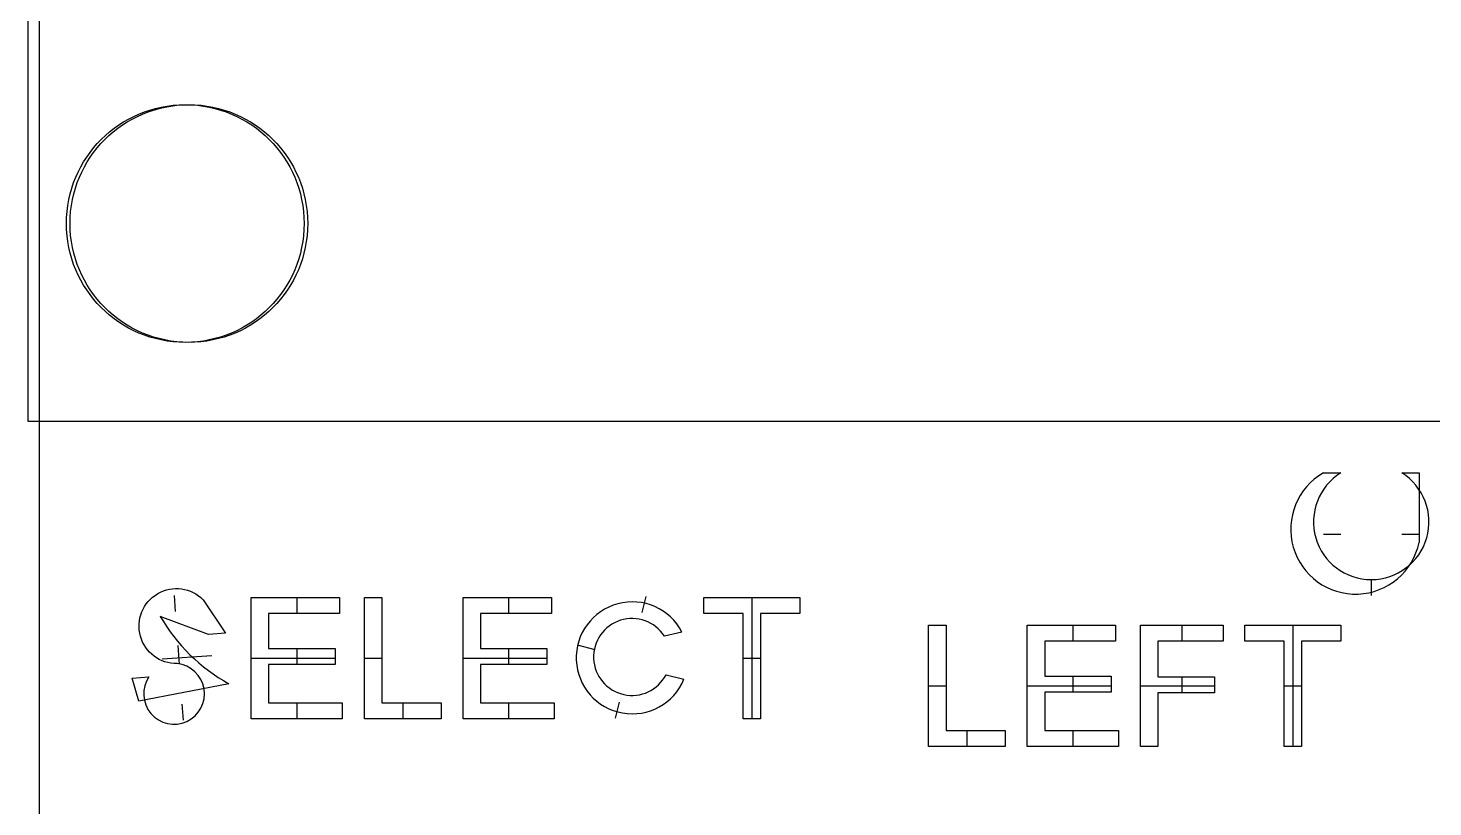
# Model space of a CAD drawing. Extents: x -0.02 to 3.17, y 0 to 2.28.
# Drawn here: x -0.019 to 0.672, y 0.388 to 0.772 of the extents above; entities that cross this region are included whole.
import ezdxf

# ---------------------------------------------------------------- set-up
doc = ezdxf.new("R2010")
doc.units = 0
doc.header["$LTSCALE"] = 0.03937
for name, color, linetype in [('LCDKEYPAD_SHIELD$1602', 3, 'CONTINUOUS'), ('LCDKEYPAD_SHIELD$BOARD', 178, 'CONTINUOUS'), ('LCDKEYPAD_SHIELD$NOTES', 7, 'CONTINUOUS')]:
    doc.layers.add(name, color=color, linetype=linetype)

msp = doc.modelspace()

# ---------------------------------------------------------------- linework, layer by layer
at = {"layer": 'LCDKEYPAD_SHIELD$1602'}
for p, q in [((-0.01913, 0.57784, 0.16356), (-0.01913, 1.99517, 0.16356)), ((-0.01913, 0.57784, 0.10057), (-0.01913, 1.99517, 0.10057)), ((0.11674, 0.67534, 0.10057), (0.11674, 0.67534, 0.16356)), ((-0.01913, 0.57784, 0.16356), (-0.01913, 0.57784, 0.10057)), ((3.15016, 0.57784, 0.16356), (-0.01913, 0.57784, 0.16356)), ((3.15016, 0.57784, 0.10057), (-0.01913, 0.57784, 0.10057))]:
    msp.add_line(p, q, dxfattribs=at)
for centre in [(0.05824, 0.67534, 0.16356), (0.05824, 0.67534, 0.10057)]:
    msp.add_circle(centre, 0.0585, dxfattribs=at)
at = {"layer": 'LCDKEYPAD_SHIELD$BOARD'}
for p, q in [((-0.01348, 0), (-0.01348, 2.278)), ((-0.01348, 0, -0.06), (-0.01348, 2.278, -0.06)), ((0.11852, 0.67534), (0.11852, 0.67534, -0.06))]:
    msp.add_line(p, q, dxfattribs=at)
for centre in [(0.06002, 0.67534), (0.06002, 0.67534, -0.06)]:
    msp.add_circle(centre, 0.0585, dxfattribs=at)
at = {"layer": 'LCDKEYPAD_SHIELD$NOTES'}
for p, q in [((0.61855, 0.55259), (0.62712, 0.55259)), ((0.65712, 0.55259), (0.66569, 0.55259)), ((0.66569, 0.55259), (0.66569, 0.51839)), ((0.61855, 0.52241), (0.62712, 0.52241)), ((0.65712, 0.52241), (0.66569, 0.52241)), ((0.64212, 0.50009), (0.64212, 0.49223)), ((0.05349, 0.48437), (0.05293, 0.4922)), ((0.09073, 0.49122), (0.13421, 0.49122)), ((0.09073, 0.43158), (0.09073, 0.49122)), ((0.11315, 0.49122), (0.11315, 0.48337)), ((0.13421, 0.49122), (0.13421, 0.48337)), ((0.14644, 0.49122), (0.15502, 0.49122)), ((0.14644, 0.43158), (0.14644, 0.49122)), ((0.15502, 0.49122), (0.15502, 0.43944)), ((0.19502, 0.49122), (0.2385, 0.49122)), ((0.19502, 0.43158), (0.19502, 0.49122)), ((0.21743, 0.49122), (0.21743, 0.48337)), ((0.2385, 0.49122), (0.2385, 0.48337)), ((0.28493, 0.49173), (0.28298, 0.48398)), ((0.31359, 0.49122), (0.36073, 0.49122)), ((0.31359, 0.48337), (0.31359, 0.49122)), ((0.33716, 0.49122), (0.33716, 0.43158)), ((0.36073, 0.49122), (0.36073, 0.48337)), ((0.06711, 0.49016), (0.078, 0.47372)), ((0.06967, 0.47311), (0.0459, 0.48197)), ((0.0993, 0.48337), (0.0993, 0.46622)), ((0.13421, 0.48337), (0.0993, 0.48337)), ((0.20359, 0.48337), (0.20359, 0.46622)), ((0.2385, 0.48337), (0.20359, 0.48337)), ((0.33287, 0.48337), (0.31359, 0.48337)), ((0.33287, 0.43158), (0.33287, 0.48337)), ((0.36073, 0.48337), (0.34144, 0.48337)), ((0.34144, 0.48337), (0.34144, 0.43158)), ((0.42422, 0.47759), (0.43279, 0.47759)), ((0.42422, 0.41794), (0.42422, 0.47759)), ((0.43279, 0.47759), (0.43279, 0.4258)), ((0.47279, 0.47759), (0.51628, 0.47759)), ((0.47279, 0.41794), (0.47279, 0.47759)), ((0.49521, 0.47759), (0.49521, 0.46973)), ((0.51628, 0.47759), (0.51628, 0.46973)), ((0.52851, 0.47759), (0.56916, 0.47759)), ((0.52851, 0.41794), (0.52851, 0.47759)), ((0.54883, 0.47759), (0.54883, 0.46973)), ((0.56916, 0.47759), (0.56916, 0.46973)), ((0.57994, 0.47759), (0.62708, 0.47759)), ((0.57994, 0.46973), (0.57994, 0.47759)), ((0.60351, 0.47759), (0.60351, 0.41794)), ((0.62708, 0.47759), (0.62708, 0.46973)), ((0.078, 0.47372), (0.06967, 0.47311)), ((0.30276, 0.47425), (0.29413, 0.47223)), ((0.05537, 0.45848), (0.0547, 0.46773)), ((0.0993, 0.46622), (0.13202, 0.46622)), ((0.11315, 0.46622), (0.11315, 0.45837)), ((0.13202, 0.46622), (0.13202, 0.45837)), ((0.20359, 0.46622), (0.2363, 0.46622)), ((0.21743, 0.46622), (0.21743, 0.45837)), ((0.2363, 0.46622), (0.2363, 0.45837)), ((0.25112, 0.46793), (0.25985, 0.46573)), ((0.48137, 0.46973), (0.48137, 0.45259)), ((0.51628, 0.46973), (0.48137, 0.46973)), ((0.56916, 0.46973), (0.53708, 0.46973)), ((0.53708, 0.46973), (0.53708, 0.45223)), ((0.59922, 0.46973), (0.57994, 0.46973)), ((0.59922, 0.41794), (0.59922, 0.46973)), ((0.62708, 0.46973), (0.60779, 0.46973)), ((0.60779, 0.46973), (0.60779, 0.41794)), ((0.07127, 0.46264), (0.0468, 0.46086)), ((0.09073, 0.4614), (0.13202, 0.4614)), ((0.0993, 0.45837), (0.0993, 0.43944)), ((0.13202, 0.45837), (0.0993, 0.45837)), ((0.14644, 0.4614), (0.15502, 0.4614)), ((0.19502, 0.4614), (0.2363, 0.4614)), ((0.20359, 0.45837), (0.20359, 0.43944)), ((0.2363, 0.45837), (0.20359, 0.45837)), ((0.33287, 0.4614), (0.34144, 0.4614)), ((0.03216, 0.45154), (0.04039, 0.4523)), ((0.03539, 0.44028), (0.03216, 0.45154)), ((0.29497, 0.45327), (0.30375, 0.45106)), ((0.48137, 0.45259), (0.51408, 0.45259)), ((0.49521, 0.45259), (0.49521, 0.44473)), ((0.51408, 0.45259), (0.51408, 0.44473)), ((0.53708, 0.45223), (0.56488, 0.45223)), ((0.54883, 0.45223), (0.54883, 0.44437)), ((0.56488, 0.45223), (0.56488, 0.44437)), ((0.07966, 0.44887), (0.03539, 0.44028)), ((0.42422, 0.44776), (0.43279, 0.44776)), ((0.47279, 0.44776), (0.51408, 0.44776)), ((0.48137, 0.44473), (0.48137, 0.4258)), ((0.51408, 0.44473), (0.48137, 0.44473)), ((0.52851, 0.44776), (0.56488, 0.44776)), ((0.53708, 0.44437), (0.53708, 0.41794)), ((0.56488, 0.44437), (0.53708, 0.44437)), ((0.59922, 0.44776), (0.60779, 0.44776)), ((0.05736, 0.43087), (0.0568, 0.43873)), ((0.0993, 0.43944), (0.13557, 0.43944)), ((0.11315, 0.43944), (0.11315, 0.43158)), ((0.13557, 0.43944), (0.13557, 0.43158)), ((0.15502, 0.43944), (0.18418, 0.43944)), ((0.16531, 0.43944), (0.16531, 0.43158)), ((0.18418, 0.43944), (0.18418, 0.43158)), ((0.20359, 0.43944), (0.23985, 0.43944)), ((0.21743, 0.43944), (0.21743, 0.43158)), ((0.23985, 0.43944), (0.23985, 0.43158)), ((0.27186, 0.43976), (0.26989, 0.43191)), ((0.13557, 0.43158), (0.09073, 0.43158)), ((0.18418, 0.43158), (0.14644, 0.43158)), ((0.23985, 0.43158), (0.19502, 0.43158)), ((0.34144, 0.43158), (0.33287, 0.43158)), ((0.43279, 0.4258), (0.46196, 0.4258)), ((0.44309, 0.4258), (0.44309, 0.41794)), ((0.46196, 0.4258), (0.46196, 0.41794)), ((0.48137, 0.4258), (0.51763, 0.4258)), ((0.49521, 0.4258), (0.49521, 0.41794)), ((0.51763, 0.4258), (0.51763, 0.41794)), ((0.46196, 0.41794), (0.42422, 0.41794)), ((0.51763, 0.41794), (0.47279, 0.41794)), ((0.53708, 0.41794), (0.52851, 0.41794)), ((0.60779, 0.41794), (0.59922, 0.41794))]:
    msp.add_line(p, q, dxfattribs=at)
msp.add_lwpolyline([(0.04039, 0.4523, 3.623788), (0.05431, 0.45874, -1.518503), (0.06711, 0.49016)], format="xyb", dxfattribs=at)
for centre, radius, start, end in [((0.63443, 0.52488), 0.03193, 119.81258, 348.26586), ((0.64212, 0.52848), 0.0284, 121.8875, 58.1125), ((0.27828, 0.46158), 0.02756, 27.36005, 337.54486), ((0.12317, 0.52701), 0.08944, 210.24087, 240.88779), ((0.27819, 0.46203), 0.01893, 32.61485, 332.40523)]:
    msp.add_arc(centre, radius, start, end, dxfattribs=at)

doc.saveas('drawing.dxf')
